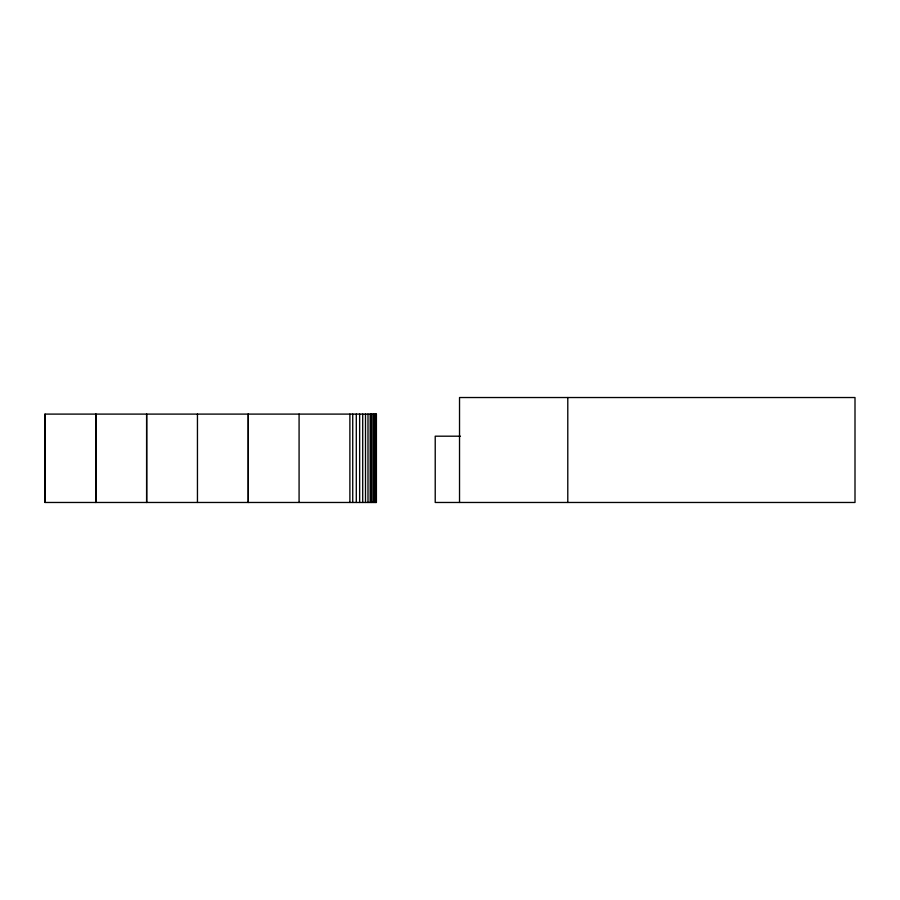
<?xml version="1.0" encoding="UTF-8"?>
<svg xmlns="http://www.w3.org/2000/svg" width="900" height="900" viewBox="0 0 900 900"><rect width="100%" height="100%" fill="white"/><g stroke="black" fill="none" stroke-linecap="round" stroke-linejoin="round"><path stroke-width="1.35" d="M45 502.47L45 414.101L376.402 414.101L376.402 502.47L45 502.47L45 414.101M459.529 502.47L459.529 397.53L855 397.53L855 502.47L435.218 502.47L435.218 436.196L460.451 436.196M567.788 397.53L567.788 502.47M376.234 414.101L376.234 502.47M375.705 414.101L375.705 502.47M374.827 414.101L374.827 502.47M373.624 414.101L373.624 502.47M372.071 414.101L372.071 502.47M371.25 414.101L371.25 502.47M370.192 414.101L370.192 502.47M367.999 414.101L367.999 502.47M365.501 414.101L365.501 502.47M362.711 414.101L362.711 502.47M359.64 414.101L359.64 502.47M356.299 414.101L356.299 502.47M352.733 414.101L352.733 502.47M349.886 414.101L349.886 502.47M299.081 414.101L299.081 502.47M197.449 414.101L197.449 502.47M95.816 414.101L95.816 502.47L95.816 414.101M146.632 414.101L146.632 502.47L146.632 414.101M248.265 414.101L248.265 502.47L248.265 414.101"/></g></svg>
